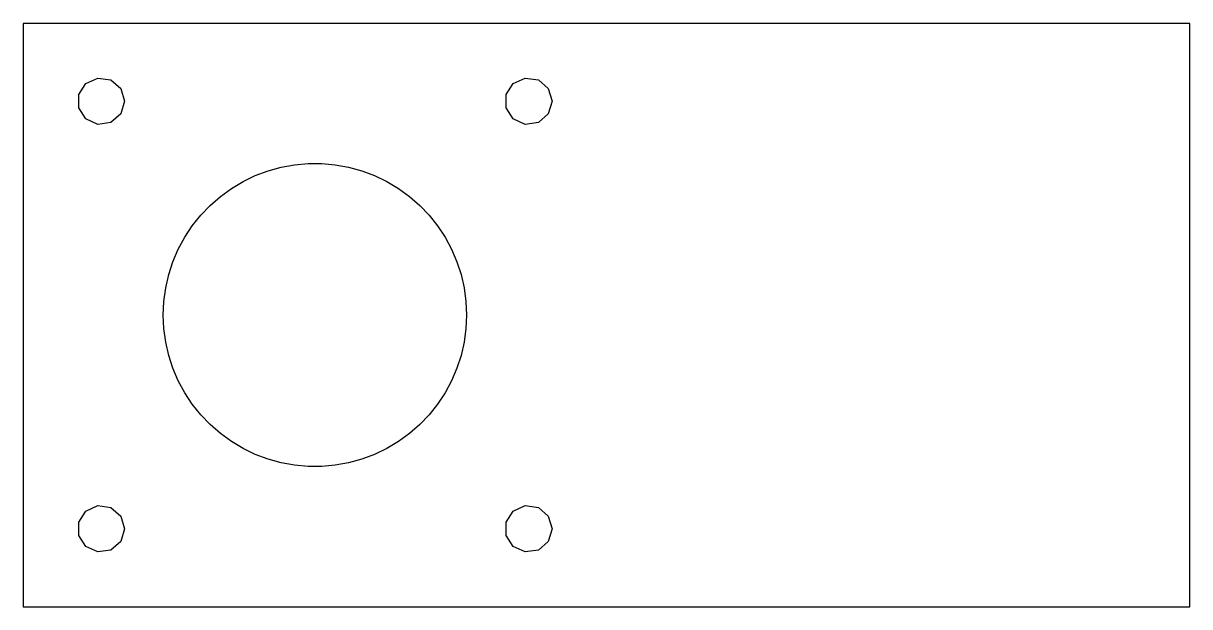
# Model space of a CAD drawing. Header units: metres. Extents: x -21.1 to 63.5, y -21.1 to 21.1.
import ezdxf

# ---------------------------------------------------------------- set-up
doc = ezdxf.new("R2010")
doc.units = ezdxf.units.M

msp = doc.modelspace()

# ---------------------------------------------------------------- linework, layer by layer
for p, q in [((63.45, 21.15), (-21.15, 21.15)), ((-21.15, 21.15), (-21.15, -21.15)), ((63.45, -21.15), (63.45, 21.15)), ((-16.6133, 16.7848), (-15.7419, 17.1827)), ((-15.7419, 17.1827), (-14.7938, 17.0464)), ((-14.7938, 17.0464), (-14.0699, 16.4191)), ((14.3867, 16.7848), (15.2581, 17.1827)), ((15.2581, 17.1827), (16.2062, 17.0464)), ((16.2062, 17.0464), (16.9301, 16.4191)), ((-17.1311, 15.9789), (-16.6133, 16.7848)), ((-14.0699, 16.4191), (-13.8, 15.5)), ((13.8689, 15.9789), (14.3867, 16.7848)), ((16.9301, 16.4191), (17.2, 15.5)), ((-17.1311, 15.021), (-17.1311, 15.9789)), ((-13.8, 15.5), (-14.0699, 14.5809)), ((13.8689, 15.021), (13.8689, 15.9789)), ((17.2, 15.5), (16.9301, 14.5809)), ((-16.6133, 14.2152), (-17.1311, 15.021)), ((-14.0699, 14.5809), (-14.7938, 13.9536)), ((14.3867, 14.2152), (13.8689, 15.021)), ((16.9301, 14.5809), (16.2062, 13.9536)), ((-15.7419, 13.8173), (-16.6133, 14.2152)), ((-14.7938, 13.9536), (-15.7419, 13.8173)), ((15.2581, 13.8173), (14.3867, 14.2152)), ((16.2062, 13.9536), (15.2581, 13.8173)), ((-4.32327, 10.1148), (-3.39919, 10.4616)), ((-3.39919, 10.4616), (-2.44772, 10.7242)), ((-2.44772, 10.7242), (-1.47656, 10.9004)), ((-1.47656, 10.9004), (-0.4935, 10.9889)), ((-0.4935, 10.9889), (0.4935, 10.9889)), ((0.4935, 10.9889), (1.47656, 10.9004)), ((1.47656, 10.9004), (2.44772, 10.7242)), ((2.44772, 10.7242), (3.39919, 10.4616)), ((3.39919, 10.4616), (4.32327, 10.1148)), ((-6.05986, 9.1803), (-5.21255, 9.68654)), ((-5.21255, 9.68654), (-4.32327, 10.1148)), ((4.32327, 10.1148), (5.21255, 9.68654)), ((5.21255, 9.68654), (6.05986, 9.1803)), ((-7.60168, 7.95073), (-6.85838, 8.60014)), ((-6.85838, 8.60014), (-6.05986, 9.1803)), ((6.05986, 9.1803), (6.85838, 8.60014)), ((6.85838, 8.60014), (7.60168, 7.95073)), ((-8.28378, 7.23732), (-7.60168, 7.95073)), ((7.60168, 7.95073), (8.28378, 7.23732)), ((-8.89919, 6.46564), (-8.28378, 7.23732)), ((8.28378, 7.23732), (8.89919, 6.46564)), ((-9.44293, 5.64189), (-8.89919, 6.46564)), ((8.89919, 6.46564), (9.44293, 5.64189)), ((-9.91064, 4.77272), (-9.44293, 5.64189)), ((9.44293, 5.64189), (9.91064, 4.77272)), ((-10.2986, 3.86511), (-9.91064, 4.77272)), ((9.91064, 4.77272), (10.2986, 3.86511)), ((-10.6036, 2.92639), (-10.2986, 3.86511)), ((10.2986, 3.86511), (10.6036, 2.92639)), ((-10.8232, 1.96411), (-10.6036, 2.92639)), ((10.6036, 2.92639), (10.8232, 1.96411)), ((-10.9557, 0.98602), (-10.8232, 1.96411)), ((10.8232, 1.96411), (10.9557, 0.98602)), ((-11, 0), (-10.9557, 0.98602)), ((10.9557, 0.98602), (11, 0)), ((-10.9557, -0.98602), (-11, 0)), ((11, 0), (10.9557, -0.98602)), ((-10.8232, -1.96411), (-10.9557, -0.98602)), ((10.9557, -0.98602), (10.8232, -1.96411)), ((-10.6036, -2.92639), (-10.8232, -1.96411)), ((10.8232, -1.96411), (10.6036, -2.92639)), ((-10.2986, -3.86511), (-10.6036, -2.92639)), ((10.6036, -2.92639), (10.2986, -3.86511)), ((-9.91064, -4.77272), (-10.2986, -3.86511)), ((10.2986, -3.86511), (9.91064, -4.77272)), ((-9.44293, -5.64189), (-9.91064, -4.77272)), ((9.91064, -4.77272), (9.44293, -5.64189)), ((-8.89919, -6.46564), (-9.44293, -5.64189)), ((9.44293, -5.64189), (8.89919, -6.46564)), ((-8.28378, -7.23732), (-8.89919, -6.46564)), ((8.89919, -6.46564), (8.28378, -7.23732)), ((-7.60168, -7.95073), (-8.28378, -7.23732)), ((8.28378, -7.23732), (7.60168, -7.95073)), ((-6.85838, -8.60014), (-7.60168, -7.95073)), ((7.60168, -7.95073), (6.85838, -8.60014)), ((-6.05986, -9.1803), (-6.85838, -8.60014)), ((-5.21255, -9.68654), (-6.05986, -9.1803)), ((6.05986, -9.1803), (5.21255, -9.68654)), ((6.85838, -8.60014), (6.05986, -9.1803)), ((-4.32327, -10.1148), (-5.21255, -9.68654)), ((-3.39919, -10.4616), (-4.32327, -10.1148)), ((4.32327, -10.1148), (3.39919, -10.4616)), ((5.21255, -9.68654), (4.32327, -10.1148)), ((-2.44772, -10.7242), (-3.39919, -10.4616)), ((-1.47656, -10.9004), (-2.44772, -10.7242)), ((-0.4935, -10.9889), (-1.47656, -10.9004)), ((0.4935, -10.9889), (-0.4935, -10.9889)), ((1.47656, -10.9004), (0.4935, -10.9889)), ((2.44772, -10.7242), (1.47656, -10.9004)), ((3.39919, -10.4616), (2.44772, -10.7242)), ((-17.1311, -15.021), (-16.6133, -14.2152)), ((-16.6133, -14.2152), (-15.7419, -13.8173)), ((-15.7419, -13.8173), (-14.7938, -13.9536)), ((-14.7938, -13.9536), (-14.0699, -14.5809)), ((13.8689, -15.021), (14.3867, -14.2152)), ((14.3867, -14.2152), (15.2581, -13.8173)), ((15.2581, -13.8173), (16.2062, -13.9536)), ((16.2062, -13.9536), (16.9301, -14.5809)), ((-17.1311, -15.9789), (-17.1311, -15.021)), ((-14.0699, -14.5809), (-13.8, -15.5)), ((13.8689, -15.9789), (13.8689, -15.021)), ((16.9301, -14.5809), (17.2, -15.5)), ((-16.6133, -16.7848), (-17.1311, -15.9789)), ((-13.8, -15.5), (-14.0699, -16.4191)), ((14.3867, -16.7848), (13.8689, -15.9789)), ((17.2, -15.5), (16.9301, -16.4191)), ((-15.7419, -17.1827), (-16.6133, -16.7848)), ((-14.0699, -16.4191), (-14.7938, -17.0464)), ((15.2581, -17.1827), (14.3867, -16.7848)), ((16.9301, -16.4191), (16.2062, -17.0464)), ((-14.7938, -17.0464), (-15.7419, -17.1827)), ((16.2062, -17.0464), (15.2581, -17.1827)), ((-21.15, -21.15), (63.45, -21.15))]:
    msp.add_line(p, q)

doc.saveas('drawing.dxf')
